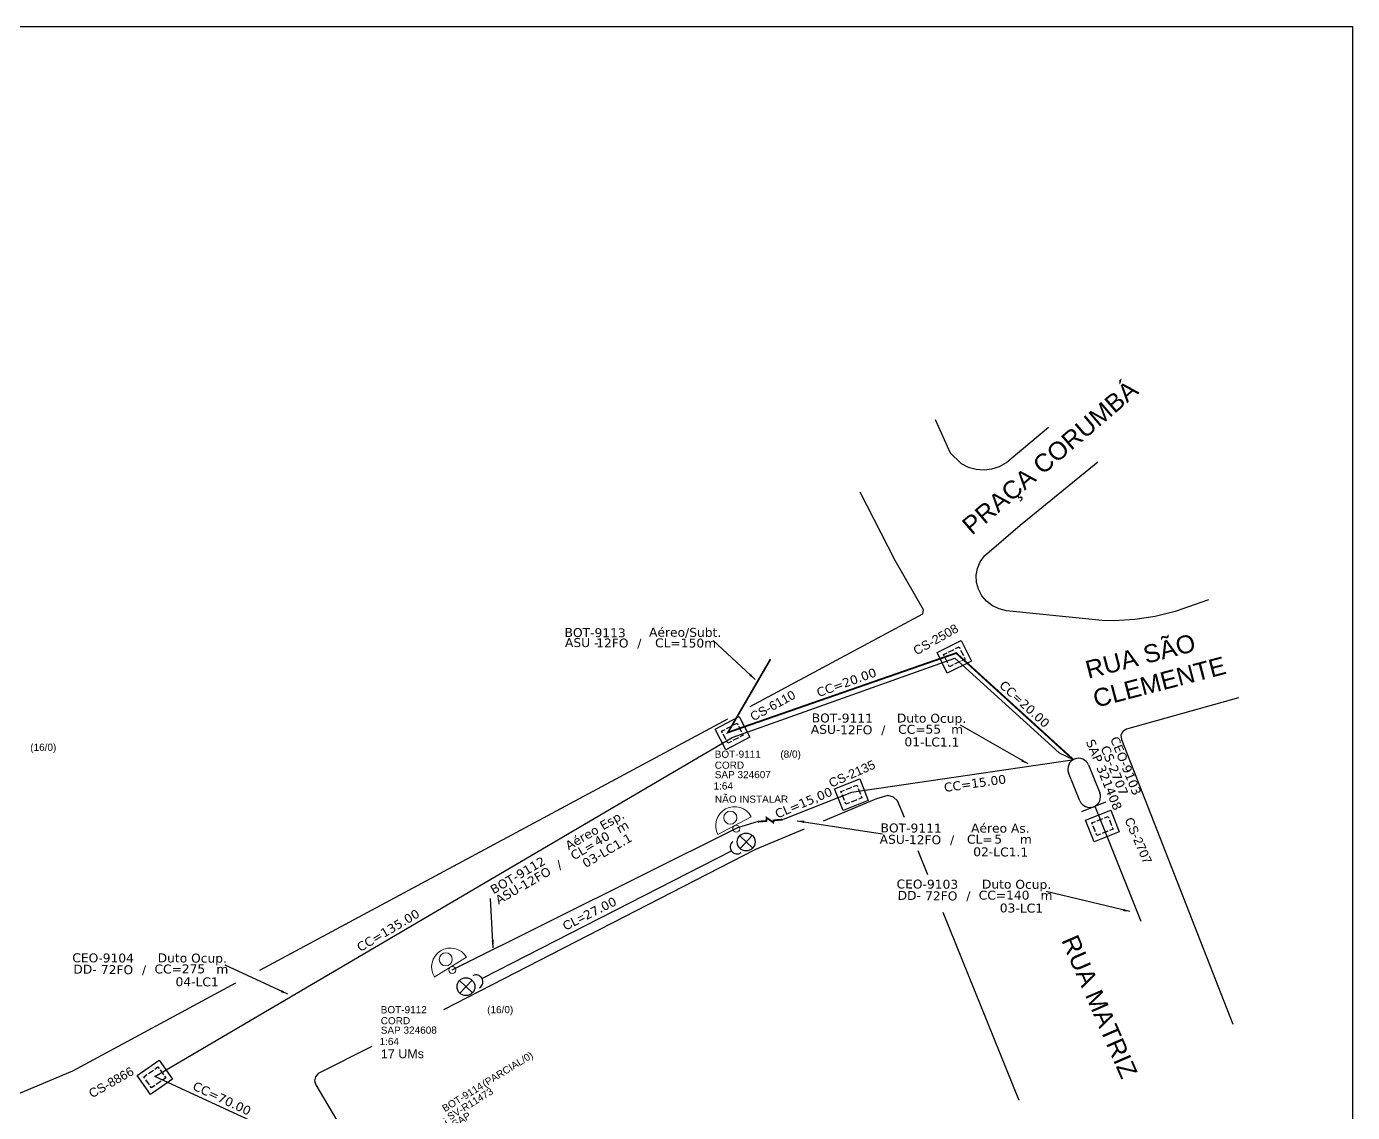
# Model space of a CAD drawing. Extents: x -4 to 837, y 1 to 595.
# Drawn here: x 465.9 to 837.2, y 291 to 595.3 of the extents above; entities that cross this region are included whole.
import ezdxf
from ezdxf.enums import TextEntityAlignment as Align

# ---------------------------------------------------------------- set-up
doc = ezdxf.new("R2010")
doc.units = 0
for name, color, linetype in [('10.0-Cartográfico', 252, 'Continuous'), ('20.4-CEOS', 1, 'Continuous'), ('20.5-CEO', 1, 'Continuous'), ('CAP a instalar', 1, 'Continuous'), ('CD a instalar', 1, 'Continuous'), ('celulas gpon', 7, 'Continuous'), ('label_cabos', 7, 'Continuous'), ('Legenda', 1, 'Continuous'), ('locais', 7, 'Continuous'), ('locais legendas', 7, 'Continuous'), ('QUADRA', 7, 'Continuous'), ('Segmento de Logradouro Texto', 238, 'Continuous'), ('Subida Lateral', 5, 'Continuous')]:
    doc.layers.add(name, color=color, linetype=linetype)
for name, color, linetype, lineweight in [("20.0-LEGENDA DOS CDO'S", 1, 'Continuous', 0), ('20.1-CDO_INTERIOR', 1, 'Continuous', 0), ('20.2-CDO_POSTE', 1, 'Continuous', 5), ('20.6-CORDOALHA_SUPORTE', 7, 'Continuous', 25), ('CORDOALHA_SUPORTE', 7, 'Continuous', 25)]:
    doc.layers.add(name, color=color, linetype=linetype, lineweight=lineweight)
doc.layers.add('EXTRA', color=50, linetype='Continuous', plot=False)
doc.styles.add('ARIAL', font='arial.ttf')
doc.styles.add('DIGICADE', font='arial.ttf')
doc.styles.add('ROMANS', font='arial.ttf')
doc.styles.add('siredit', font='verdana.ttf')
doc.linetypes.add('FENCELINE1', pattern='A,0.25,-0.1,[133,ltypeshp.shx,S=0.1,R=0,X=-0.1,Y=0],-0.1,1', length=1.45)
doc.dimstyles.new('CC', dxfattribs={"dimtxt": 0.8, "dimasz": 2, "dimexe": 0.18, "dimexo": 0.0625, "dimgap": 0.09, "dimtad": 0, "dimdec": 0, "dimrnd": 1, "dimzin": 0, "dimdsep": 46, "dimtxsty": 'siredit', "dimblk": 'NONE', "dimcen": 0, "dimse1": 1, "dimse2": 1, "dimsd1": 1, "dimsd2": 1, "dimclrt": 7, "dimadec": 0, "dimazin": 0, "dimtfac": 1, "dimtdec": 0, "dimtofl": 0, "dimtmove": 0, "dimatfit": 3, "dimfxl": 0, "dimtolj": 1, "dimtzin": 0, "dimarcsym": 0})

# ---------------------------------------------------------------- blocks, each defined once
blk = doc.blocks.new('CDOI_CT_DRT')
at = {"layer": '20.1-CDO_INTERIOR', "color": 8, "lineweight": 18}
blk.add_lwpolyline([(2.13, -2.13), (2.13, 2.12), (0, 2.12), (0, -2.13)], close=True, dxfattribs=at)
blk.add_circle((1.06, 0), 0.68, dxfattribs=at)
blk.add_arc((0, 0), 2.13, 269.9724, 89.9724, dxfattribs=at)
at = {"layer": "20.0-LEGENDA DOS CDO'S", "color": 8, "style": 'ARIAL'}
for tag, p in [('CDO_N', (2.61, 2.69)), ('SURVEY', (2.61, 1.6)), ('SAP', (2.61, 0.61)), ('1:XX', (2.6, -1.08)), ('UMS', (2.6, -2.09))]:
    blk.add_attdef(tag, p, '', height=0.8, rotation=359.9724, dxfattribs=at)
blk.add_attdef('FIBRAS_UTILIZADAS', text='', height=0.8, rotation=359.9724, dxfattribs=at).set_placement((10.32, 2.69), align=Align.CENTER)
blk = doc.blocks.new('LEGENDA DOS CABOS')
at = {"layer": 'EXTRA', "color": 0, "style": 'siredit'}
for tag, p in [('ID', (4.6, 0.97)), ('XX', (9.03, 0.97))]:
    blk.add_attdef(tag, text='', height=0.48, rotation=359.69, dxfattribs=at).set_placement(p, align=Align.MIDDLE_CENTER)
at = {"layer": 'Legenda', "color": 0, "style": 'siredit'}
for tag, p in [('TIPO_CABO', (1.31, 0)), ('CABO', (4.69, -0.05)), ('/', (6.81, -0.05)), ('METROS', (10.03, -0.05))]:
    blk.add_attdef(tag, text='', height=0.8, rotation=359.69, dxfattribs=at).set_placement(p, align=Align.MIDDLE_CENTER)
blk = doc.blocks.new('CDOE_CT_POST_DESENHO')
at = {"color": 0}
blk.add_line((2.14, 0.39), (-2.11, 0.39), dxfattribs=at)
for centre, radius in [((0.01, 1.4), 0.733), ((0.01, 0), 0.393)]:
    blk.add_circle(centre, radius, dxfattribs=at)
blk.add_arc((0.01, 0.39), 2.12, 0, 180, dxfattribs=at)
blk = doc.blocks.new('Inst CDOE-16 CAIXA DIST OPT CDOE 48F_16D C_SPL_2_1_8')
at = {"layer": "20.0-LEGENDA DOS CDO'S", "color": 0, "style": 'ARIAL'}
for tag, p, height in [('FID', (0.12, 5.25), 0.8), ('CORDOALHA', (0.12, 4.02), 0.8), ('SAP', (0.12, 2.96), 0.8), ('1:XX', (-0.01, 1.7), 0.8), ('UMS', (0.14, 0.22), 1)]:
    blk.add_attdef(tag, p, '', height=height, rotation=0.118, dxfattribs=at)
at = {"layer": "20.0-LEGENDA DOS CDO'S", "color": 0}
for tag, p, style, flags in [('ID_ATIVIDADE', (0.12, 6.47), 'ARIAL', 3), ('FATOR', (7.92, 6.47), 'ARIAL', 1), ('QTDE', (0.1, -1.17), 'DIGICADE', 3)]:
    blk.add_attdef(tag, p, '', height=0.8, rotation=0.118, dxfattribs=dict(at, style=style, flags=flags))
at = {"layer": "20.0-LEGENDA DOS CDO'S", "color": 0, "style": 'ARIAL'}
blk.add_attdef('FIBRAS_UTILIZADAS', text='', height=0.8, rotation=0.118, dxfattribs=at).set_placement((13.48, 5.26), align=Align.CENTER)
blk = doc.blocks.new('MANHOLE_MS')
at = {"color": 0}
for p, q in [((-0.00000604, 0.00000542), (0.00000646, 0.00000542)), ((-0.00000604, -0.00000529), (-0.00000604, 0.00000542)), ((0.00000646, 0.00000542), (0.00000646, -0.00000529)), ((0.00000646, -0.00000529), (-0.00000604, -0.00000529))]:
    blk.add_line(p, q, dxfattribs=at)
for points in [[(-0.00000381, 0.00000234, 0), (-0.00000381, 0.00000319, 0), (-0.00000198, 0.00000319, 0)], [(-0.00000381, -0.00000131, 0), (-0.00000381, 0.00000156, 0)], [(-0.00000121, 0.00000319, 0), (0.00000167, 0.00000319, 0)], [(0.00000244, 0.00000319, 0), (0.00000422, 0.00000319, 0), (0.00000422, 0.00000234, 0)], [(0.00000422, 0.00000156, 0), (0.00000422, -0.00000131, 0)], [(-0.00000198, -0.00000306, 0), (-0.00000381, -0.00000306, 0), (-0.00000381, -0.00000209, 0)], [(0.00000167, -0.00000306, 0), (-0.00000121, -0.00000306, 0)], [(0.00000422, -0.00000209, 0), (0.00000422, -0.00000306, 0), (0.00000244, -0.00000306, 0)]]:
    blk.add_polyline3d(points, dxfattribs=at)
blk = doc.blocks.new('Inst CORD ALUMINIO 4.8 MM 3F(sem recursos)')
at = {"layer": '20.6-CORDOALHA_SUPORTE', "color": 0, "lineweight": 0, "style": 'ROMANS'}
blk.add_attdef('LANCE', text='', height=1, dxfattribs=at).set_placement((-0.54, -2.21), align=Align.RIGHT)
at = {"layer": '20.6-CORDOALHA_SUPORTE', "color": 0, "style": 'siredit'}
blk.add_attdef('QTDE', (-0.54, -2.21), '', height=1, rotation=359.69, dxfattribs=at)
at = {"layer": '20.6-CORDOALHA_SUPORTE', "color": 0, "lineweight": 0, "style": 'ROMANS'}
for tag, p, flags in [('FATOR', (-5.2, -4.44), 3), ('ID_ATIVIDADE', (-5.2, -6.67), 3), ('FID', (-5.2, -8.9), 1)]:
    blk.add_attdef(tag, p, '', height=1, dxfattribs=dict(at, flags=flags))
blk = doc.blocks.new('_None')
blk = doc.blocks.new('Inst CB ESP CFOA-SM-ASU-120-S-12')
at = {"layer": 'label_cabos', "color": 0, "style": 'siredit'}
for tag, flags, p in [('ID_ATIVIDADE', 3, (1.31, 2.67)), ('FATOR', 1, (11.56, 2.55))]:
    blk.add_attdef(tag, text='', height=1, rotation=359.69, dxfattribs=dict(at, flags=flags)).set_placement(p, align=Align.MIDDLE_CENTER)
for tag, p in [('DESTINO_CABO', (3.13, 1.26)), ('TIPO_CABO', (13.11, 1.24)), ('TIPO_CABO', (1.26, 0)), ('CABO', (4.69, -0.05)), ('/', (7.71, -0.05)), ('LANCE', (10.81, 0)), ('UND', (15.96, 0)), ('FID', (13.15, -1.41))]:
    blk.add_attdef(tag, text='', height=1, rotation=359.69, dxfattribs=at).set_placement(p, align=Align.MIDDLE_CENTER)
blk.add_attdef('QTDE', (12.43, -0.47), '', height=1, rotation=359.69, dxfattribs=at)
blk = doc.blocks.new('Inst CB DT OCUP CFOA-SM-DD-S-72')
at = {"layer": 'label_cabos', "color": 0, "style": 'siredit'}
for tag, flags, p in [('ID_ATIVIDADE', 3, (1.31, 2.67)), ('FATOR', 1, (11.56, 2.55))]:
    blk.add_attdef(tag, text='', height=1, rotation=359.69, dxfattribs=dict(at, flags=flags)).set_placement(p, align=Align.MIDDLE_CENTER)
for tag, p in [('DESTINO_CABO', (3.13, 1.26)), ('TIPO_CABO', (13.11, 1.24)), ('TIPO_CABO', (1.11, 0)), ('CABO', (4.69, -0.05)), ('/', (7.71, -0.05)), ('LANCE', (10.41, 0.02)), ('UND', (16.46, 0)), ('FID', (13.65, -1.41))]:
    blk.add_attdef(tag, text='', height=1, rotation=359.69, dxfattribs=at).set_placement(p, align=Align.MIDDLE_CENTER)
blk.add_attdef('QTDE', (11.93, -0.45), '', height=1, rotation=359.69, dxfattribs=at)
blk = doc.blocks.new('Inst CB AS CFOA-SM-ASU-120-S-12')
at = {"layer": 'label_cabos', "color": 0, "style": 'siredit'}
for tag, flags, p in [('ID_ATIVIDADE', 3, (1.31, 2.67)), ('FATOR', 1, (11.56, 2.55))]:
    blk.add_attdef(tag, text='', height=1, rotation=359.69, dxfattribs=dict(at, flags=flags)).set_placement(p, align=Align.MIDDLE_CENTER)
for tag, p in [('DESTINO_CABO', (3.13, 1.26)), ('TIPO_CABO', (13.11, 1.24)), ('TIPO_CABO', (1.26, 0)), ('CABO', (4.69, -0.05)), ('/', (7.71, -0.05)), ('LANCE', (10.81, 0)), ('UND', (15.96, 0)), ('FID', (13.15, -1.41))]:
    blk.add_attdef(tag, text='', height=1, rotation=359.69, dxfattribs=at).set_placement(p, align=Align.MIDDLE_CENTER)
blk.add_attdef('QTDE', (12.43, -0.47), '', height=1, rotation=359.69, dxfattribs=at)
blk = doc.blocks.new('CDOE_CT_POSTE')
at = {"layer": "20.0-LEGENDA DOS CDO'S", "color": 0, "style": 'ARIAL'}
for tag, p in [('CDO_N', (0.12, 5.25)), ('CORDOALHA', (0.12, 4.02)), ('SAP', (0.12, 2.96)), ('1:XX', (0.14, 1.23)), ('UMS', (0.14, 0.22))]:
    blk.add_attdef(tag, p, '', height=0.68, rotation=0.118, dxfattribs=at)
blk.add_attdef('FIBRAS_UTILIZADAS', text='', height=0.68, rotation=0.118, dxfattribs=at).set_placement((7.83, 5.26), align=Align.CENTER)
blk = doc.blocks.new('Inst CB DT OCUP CFOA-SM-ASU-120-S-12')
at = {"layer": 'label_cabos', "color": 0, "style": 'siredit'}
for tag, flags, p in [('ID_ATIVIDADE', 3, (1.31, 2.67)), ('FATOR', 1, (11.56, 2.55))]:
    blk.add_attdef(tag, text='', height=1, rotation=359.69, dxfattribs=dict(at, flags=flags)).set_placement(p, align=Align.MIDDLE_CENTER)
for tag, p in [('DESTINO_CABO', (3.13, 1.26)), ('TIPO_CABO', (13.11, 1.24)), ('TIPO_CABO', (1.26, 0)), ('CABO', (4.69, -0.05)), ('/', (7.71, -0.05)), ('LANCE', (10.91, 0)), ('UND', (15.96, 0)), ('FID', (13.15, -1.41))]:
    blk.add_attdef(tag, text='', height=1, rotation=359.69, dxfattribs=at).set_placement(p, align=Align.MIDDLE_CENTER)
blk.add_attdef('QTDE', (12.43, -0.47), '', height=1, rotation=359.69, dxfattribs=at)

msp = doc.modelspace()

# ---------------------------------------------------------------- linework, layer by layer
at = {"color": 1}
for p, q in [((665.58, 368.52), (669.23, 365.1)), ((669.12, 368.64), (665.69, 364.98)), ((587.1, 327.98), (590.76, 324.56)), ((590.64, 328.1), (587.22, 324.44))]:
    msp.add_line(p, q, dxfattribs=at)
at = {"color": 7}
msp.add_lwpolyline([(-3.83, 595.26), (837.17, 595.26), (837.17, 1.26), (-3.83, 1.26)], close=True, dxfattribs=at)
at = {"color": 1}
for centre in [(667.4, 366.81), (588.93, 326.27)]:
    msp.add_circle(centre, 2.5, dxfattribs=at)
at = {"layer": '10.0-Cartográfico'}
for p, q in [((720.27, 485.13), (724.54, 475.82)), ((741.63, 474.25), (752.06, 482.97)), ((724.54, 475.82), (727.63, 472.8)), ((727.63, 472.8), (729.6, 471.81)), ((729.6, 471.81), (731.76, 471.22)), ((736.22, 471.32), (738.36, 472.02)), ((738.36, 472.02), (740.28, 473.11)), ((740.28, 473.11), (741.63, 474.25)), ((744.15, 455.54), (765.85, 473.29)), ((731.76, 471.22), (734.01, 471.07)), ((734.01, 471.07), (736.22, 471.32)), ((734.13, 446.96), (744.15, 455.54)), ((717.02, 431.87), (709.15, 445.63)), ((732.96, 445.3), (734.13, 446.96)), ((731.81, 441.51), (732.15, 443.46)), ((732.15, 443.46), (732.96, 445.3)), ((731.91, 439.52), (731.81, 441.51)), ((732.42, 437.61), (731.91, 439.52)), ((733.4, 435.81), (732.42, 437.61)), ((734.71, 434.26), (733.4, 435.81)), ((796.87, 434.63), (787.52, 431.41)), ((668.51, 404.72), (716.89, 430.74)), ((716.89, 430.74), (717.02, 431.87)), ((736.39, 432.99), (734.71, 434.26)), ((738.28, 432.09), (736.39, 432.99)), ((740.29, 431.57), (738.28, 432.09)), ((767.04, 428.87), (740.29, 431.57)), ((787.52, 431.41), (781.92, 429.98)), ((770.44, 428.79), (767.04, 428.87)), ((776.22, 429.11), (770.44, 428.79)), ((781.92, 429.98), (776.22, 429.11)), ((805.21, 407.2), (773.89, 398.44)), ((531.21, 330.9), (662.23, 401.35)), ((772.87, 397.75), (772.35, 396.69)), ((773.89, 398.44), (772.87, 397.75)), ((772.46, 395.53), (803.67, 315.75)), ((703.93, 378.94), (688.96, 372.67)), ((707.09, 379.79), (703.93, 378.94)), ((708.68, 379.4), (707.09, 379.79)), ((709.75, 378.35), (708.68, 379.4)), ((711.69, 373.65), (709.75, 378.35)), ((683.65, 370.44), (670.01, 364.72)), ((670.01, 364.72), (582.66, 319.83)), ((478.82, 302.73), (524.54, 327.31)), ((562.55, 309.49), (547.59, 301.95)), ((451.99, 291.37), (478.82, 302.73)), ((546.77, 301.06), (546.54, 299.93)), ((547.59, 301.95), (546.77, 301.06)), ((546.54, 299.93), (546.94, 298.78)), ((546.94, 298.78), (660.15, 106.71))]:
    msp.add_line(p, q, dxfattribs=at)
at = {"layer": '20.5-CEO', "color": 7}
for p, q in [((760.84, 378.35), (757.68, 386.14)), ((763.24, 388.4), (766.39, 380.6))]:
    msp.add_line(p, q, dxfattribs=at)
msp.add_lwpolyline([(761.39, 375.35), (768.09, 378.06)], dxfattribs=at)
for centre, start, end in [((760.46, 387.27), 22.0558, 202.0558), ((763.62, 379.48), 202.0558, 22.0558)]:
    msp.add_arc(centre, 3, start, end, dxfattribs=at)
at = {"layer": 'CAP a instalar', "color": 7, "linetype": 'FENCELINE1', "ltscale": 5}
for p, q in [((758.7, 389.69), (696.92, 380.65)), ((696.92, 380.65), (677.71, 373.07)), ((670.75, 372.52), (664.92, 370.77)), ((664.92, 370.77), (585, 330.91))]:
    msp.add_line(p, q, dxfattribs=at)
at = {"layer": 'CAP a instalar', "color": 8, "linetype": 'FENCELINE1', "ltscale": 5, "const_width": 0.501}
msp.add_lwpolyline([(758.99, 389.88), (726.2, 419.73), (662.29, 397.49), (674.21, 418.03)], dxfattribs=at)
at = {"layer": 'CD a instalar', "color": 7, "ltscale": 5}
for p, q in [((663.5, 396.08), (725.86, 418.27)), ((725.86, 418.27), (755.04, 391.8)), ((646.72, 386.23), (663.5, 396.08)), ((755.04, 391.8), (758.99, 389.88)), ((501.83, 301.14), (646.72, 386.23)), ((765, 376.82), (777.93, 344.65)), ((535.95, 285.34), (501.83, 301.14))]:
    msp.add_line(p, q, dxfattribs=at)
at = {"layer": 'CORDOALHA_SUPORTE'}
msp.add_line((663.39, 364.33), (593.45, 328.59), dxfattribs=at)
for centre, start, end in [((664.85, 365.38), 126.8067, 306.8067), ((591.79, 327.65), 299.7399, 119.7399)]:
    msp.add_arc(centre, 1.91, start, end, dxfattribs=at)
at = {"layer": 'QUADRA'}
for p, q in [((709.15, 445.63), (699.36, 464.85)), ((772.35, 396.69), (772.46, 395.53)), ((718.25, 357.61), (715.53, 364.35)), ((743.84, 294.36), (722.51, 347.09))]:
    msp.add_line(p, q, dxfattribs=at)
at = {"layer": 'Subida Lateral', "color": 5, "const_width": 0.501}
msp.add_lwpolyline([(670.73, 372.49), (673.11, 372.7), (673.09, 373.62), (674.95, 372.31), (675.03, 372.85), (677.67, 373.09)], dxfattribs=at)

# ---------------------------------------------------------------- block references
at = {"lineweight": 0}
ref = msp.add_blockref('Inst CB DT OCUP CFOA-SM-DD-S-72', (710.28, 351.84), dxfattribs=dict(at, xscale=2.504024694142545, yscale=2.504024694142545, zscale=2.504024694142545))
ref.add_attrib('DESTINO_CABO', 'CEO-9103', dxfattribs={"layer": 'label_cabos', "color": 0, "height": 2.504, "rotation": 359.69, "style": 'siredit'}).set_placement((718.13, 355), align=Align.MIDDLE_CENTER)
ref.add_attrib('TIPO_CABO', 'Duto Ocup.', dxfattribs={"layer": 'label_cabos', "color": 0, "height": 2.504, "rotation": 359.69, "style": 'siredit'}).set_placement((743.11, 354.96), align=Align.MIDDLE_CENTER)
ref.add_attrib('/', '/', dxfattribs={"layer": 'label_cabos', "color": 0, "height": 2.5, "rotation": 359.69, "style": 'siredit'}).set_placement((729.6, 351.71), align=Align.MIDDLE_CENTER)
ref.add_attrib('FID', '03-LC1', dxfattribs={"layer": 'label_cabos', "color": 0, "height": 2.504, "rotation": 359.69, "style": 'siredit'}).set_placement((744.46, 348.3), align=Align.MIDDLE_CENTER)
ref.add_attrib('LANCE', 'CC=', dxfattribs={"layer": 'label_cabos', "color": 0, "height": 2.504, "rotation": 359.69, "style": 'siredit'}).set_placement((736.35, 351.9), align=Align.MIDDLE_CENTER)
ref.add_attrib('UND', 'm', dxfattribs={"layer": 'label_cabos', "color": 0, "height": 2.5, "rotation": 359.69, "style": 'siredit'}).set_placement((751.51, 351.85), align=Align.MIDDLE_CENTER)
ref.add_attrib('CABO', '72FO', dxfattribs={"layer": 'label_cabos', "color": 0, "height": 2.504, "rotation": 359.69, "style": 'siredit'}).set_placement((722.02, 351.71), align=Align.MIDDLE_CENTER)
ref.add_attrib('TIPO_CABO', 'DD-', dxfattribs={"layer": 'label_cabos', "color": 0, "height": 2.504, "rotation": 359.69, "style": 'siredit'}).set_placement((713.07, 351.83), align=Align.MIDDLE_CENTER)
ref.add_attrib('QTDE', '140', (740.16, 350.7), dxfattribs={"layer": 'label_cabos', "color": 0, "height": 2.504, "rotation": 359.69, "style": 'siredit'})
at = {"color": 0, "lineweight": 0, "xscale": 2.504024694142545, "yscale": 2.504024694142545, "zscale": 2.504024694142545, "rotation": 27.11852558159475}
msp.add_blockref('Inst CORD ALUMINIO 4.8 MM 3F(sem recursos)', (621.3, 350.43), dxfattribs=at).add_auto_attribs({'QTDE': '27.00', 'LANCE': 'CL='})
at = {"color": 7, "lineweight": 0}
ref = msp.add_blockref('Inst CB DT OCUP CFOA-SM-DD-S-72', (479.49, 331.17), dxfattribs=dict(at, xscale=2.504024694142545, yscale=2.504024694142545, zscale=2.504024694142545))
ref.add_attrib('DESTINO_CABO', 'CEO-9104', dxfattribs={"layer": 'label_cabos', "color": 0, "height": 2.504, "rotation": 359.69, "style": 'siredit'}).set_placement((487.33, 334.33), align=Align.MIDDLE_CENTER)
ref.add_attrib('TIPO_CABO', 'Duto Ocup.', dxfattribs={"layer": 'label_cabos', "color": 0, "height": 2.504, "rotation": 359.69, "style": 'siredit'}).set_placement((512.31, 334.29), align=Align.MIDDLE_CENTER)
ref.add_attrib('/', '/', dxfattribs={"layer": 'label_cabos', "color": 0, "height": 2.5, "rotation": 359.69, "style": 'siredit'}).set_placement((498.8, 331.04), align=Align.MIDDLE_CENTER)
ref.add_attrib('FID', '04-LC1', dxfattribs={"layer": 'label_cabos', "color": 0, "height": 2.504, "rotation": 359.69, "style": 'siredit'}).set_placement((513.66, 327.63), align=Align.MIDDLE_CENTER)
ref.add_attrib('LANCE', 'CC=', dxfattribs={"layer": 'label_cabos', "color": 0, "height": 2.504, "rotation": 359.69, "style": 'siredit'}).set_placement((505.55, 331.22), align=Align.MIDDLE_CENTER)
ref.add_attrib('UND', 'm', dxfattribs={"layer": 'label_cabos', "color": 0, "height": 2.5, "rotation": 359.69, "style": 'siredit'}).set_placement((520.71, 331.17), align=Align.MIDDLE_CENTER)
ref.add_attrib('CABO', '72FO', dxfattribs={"layer": 'label_cabos', "color": 0, "height": 2.504, "rotation": 359.69, "style": 'siredit'}).set_placement((491.22, 331.04), align=Align.MIDDLE_CENTER)
ref.add_attrib('TIPO_CABO', 'DD-', dxfattribs={"layer": 'label_cabos', "color": 0, "height": 2.504, "rotation": 359.69, "style": 'siredit'}).set_placement((482.27, 331.16), align=Align.MIDDLE_CENTER)
ref.add_attrib('QTDE', '275', (509.36, 330.03), dxfattribs={"layer": 'label_cabos', "color": 0, "height": 2.504, "rotation": 359.69, "style": 'siredit'})
at = {"layer": "20.0-LEGENDA DOS CDO'S", "color": 252}
ref = msp.add_blockref('CDOE_CT_POSTE', (658.29, 377.24), dxfattribs=dict(at, xscale=2.504024694142545, yscale=2.504024694142545, zscale=2.504024694142545))
ref.add_attrib('CDO_N', 'BOT-9111', (658.59, 390.38), dxfattribs={"color": 0, "height": 2.003, "rotation": 0.118, "style": 'ARIAL'})
ref.add_attrib('CORDOALHA', 'CORD', (658.59, 387.32), dxfattribs={"color": 0, "height": 2.003, "rotation": 0.118, "style": 'ARIAL'})
ref.add_attrib('SAP', 'SAP 324607', (658.6, 384.66), dxfattribs={"color": 0, "height": 2.003, "rotation": 0.118, "style": 'ARIAL'})
ref.add_attrib('1:XX', '1:64', (658.26, 381.5), dxfattribs={"color": 0, "height": 2.003, "rotation": 0.118, "style": 'ARIAL'})
ref.add_attrib('UMS', 'NÃO INSTALAR', (658.64, 377.79), dxfattribs={"color": 0, "height": 2.0032, "rotation": 0.118, "style": 'ARIAL'})
ref.add_attrib('FIBRAS_UTILIZADAS', '     (8/0)', dxfattribs={"color": 0, "height": 2.003, "rotation": 0.118, "style": 'ARIAL'}).set_placement((677.89, 390.42), align=Align.CENTER)
at = {"layer": "20.0-LEGENDA DOS CDO'S", "color": 7, "lineweight": 0, "xscale": 2.504024694142545, "yscale": 2.504024694142545, "zscale": 2.504024694142545}
msp.add_blockref('Inst CDOE-16 CAIXA DIST OPT CDOE 48F_16D C_SPL_2_1_8', (564.77, 305.67), dxfattribs=at).add_auto_attribs({'FID': 'BOT-9112', 'CORDOALHA': 'CORD', 'SAP': 'SAP 324608', '1:XX': '1:64', 'UMS': '17 UMs', 'FIBRAS_UTILIZADAS': '(16/0)'})
at = {"layer": '20.1-CDO_INTERIOR', "xscale": 2.504024694142545, "yscale": 2.504024694142545, "zscale": 2.504024694142545, "rotation": 31.79150768092358}
msp.add_blockref('CDOI_CT_DRT', (581.03, 281.92), dxfattribs=at).add_auto_attribs({'CDO_N': 'BOT-9114', 'FIBRAS_UTILIZADAS': '     (PARCIAL/0)', 'SURVEY': 'SV-R11473', 'SAP': 'SAP', '1:XX': '1:64', 'UMS': ' 36 UMs'})
at = {"layer": '20.2-CDO_POSTE', "color": 8, "xscale": -2.504024694142545, "yscale": 2.504024694142545, "zscale": 2.504024694142545, "rotation": 28.05769183043841}
msp.add_blockref('CDOE_CT_POST_DESENHO', (664.63, 370.53), dxfattribs=at)
at = {"layer": '20.2-CDO_POSTE', "color": 7, "xscale": -2.504024694142545, "yscale": 2.504024694142545, "zscale": 2.504024694142545, "rotation": 31.71923225451175}
msp.add_blockref('CDOE_CT_POST_DESENHO', (585.14, 330.96), dxfattribs=at)
at = {"layer": 'label_cabos', "lineweight": 0}
ref = msp.add_blockref('LEGENDA DOS CABOS', (614.49, 421.37), dxfattribs=dict(at, xscale=2.504024694142545, yscale=2.504024694142545, zscale=2.504024694142545))
ref.add_attrib('ID', 'BOT-9113', dxfattribs={"color": 0, "height": 2.504, "rotation": 359.69, "style": 'siredit'}).set_placement((625.1, 425.45), align=Align.MIDDLE_CENTER)
ref.add_attrib('CABO', '12FO', dxfattribs={"color": 0, "height": 2.504, "rotation": 359.69, "style": 'siredit'}).set_placement((629.92, 422.55), align=Align.MIDDLE_CENTER)
ref.add_attrib('METROS', 'CL=150m', dxfattribs={"color": 0, "height": 2.504, "rotation": 359.69, "style": 'siredit'}).set_placement((650.44, 422.55), align=Align.MIDDLE_CENTER)
ref.add_attrib('XX', 'Aéreo/Subt.', dxfattribs={"color": 0, "height": 2.504, "rotation": 359.69, "style": 'siredit'}).set_placement((650.31, 425.55), align=Align.MIDDLE_CENTER)
ref.add_attrib('/', '/', dxfattribs={"color": 0, "height": 2.5, "rotation": 359.69, "style": 'siredit'}).set_placement((637.5, 422.55), align=Align.MIDDLE_CENTER)
ref.add_attrib('TIPO_CABO', 'ASU -', dxfattribs={"color": 0, "height": 2.504, "rotation": 359.69, "style": 'siredit'}).set_placement((621.35, 422.67), align=Align.MIDDLE_CENTER)
at = {"layer": 'label_cabos', "color": 0, "lineweight": 0}
ref = msp.add_blockref('Inst CB DT OCUP CFOA-SM-ASU-120-S-12', (686.48, 398.36), dxfattribs=dict(at, xscale=2.504024694142545, yscale=2.504024694142545, zscale=2.504024694142545))
ref.add_attrib('DESTINO_CABO', 'BOT-9111', dxfattribs={"color": 0, "height": 2.504, "rotation": 359.69, "style": 'siredit'}).set_placement((694.32, 401.52), align=Align.MIDDLE_CENTER)
ref.add_attrib('CABO', '12FO', dxfattribs={"color": 0, "height": 2.504, "rotation": 359.69, "style": 'siredit'}).set_placement((698.21, 398.23), align=Align.MIDDLE_CENTER)
ref.add_attrib('TIPO_CABO', 'Duto Ocup.', dxfattribs={"color": 0, "height": 2.504, "rotation": 359.69, "style": 'siredit'}).set_placement((719.3, 401.48), align=Align.MIDDLE_CENTER)
ref.add_attrib('/', '/', dxfattribs={"color": 0, "height": 2.5, "rotation": 359.69, "style": 'siredit'}).set_placement((705.79, 398.23), align=Align.MIDDLE_CENTER)
ref.add_attrib('TIPO_CABO', 'ASU-', dxfattribs={"color": 0, "height": 2.504, "rotation": 359.69, "style": 'siredit'}).set_placement((689.64, 398.35), align=Align.MIDDLE_CENTER)
ref.add_attrib('FID', '01-LC1.1', dxfattribs={"color": 0, "height": 2.504, "rotation": 359.69, "style": 'siredit'}).set_placement((719.4, 394.82), align=Align.MIDDLE_CENTER)
ref.add_attrib('LANCE', 'CC=', dxfattribs={"color": 0, "height": 2.504, "rotation": 359.69, "style": 'siredit'}).set_placement((713.79, 398.36), align=Align.MIDDLE_CENTER)
ref.add_attrib('QTDE', '55', (717.6, 397.17), dxfattribs={"color": 0, "height": 2.504, "rotation": 359.69, "style": 'siredit'})
ref.add_attrib('UND', 'm', dxfattribs={"color": 0, "height": 2.5, "rotation": 359.69, "style": 'siredit'}).set_placement((726.45, 398.36), align=Align.MIDDLE_CENTER)
at = {"layer": 'label_cabos'}
ref = msp.add_blockref('Inst CB ESP CFOA-SM-ASU-120-S-12', (598.29, 350.8), dxfattribs=dict(at, xscale=2.504024694142545, yscale=2.504024694142545, zscale=2.504024694142545, rotation=30.45870493534385))
ref.add_attrib('DESTINO_CABO', 'BOT-9112', dxfattribs={"color": 0, "height": 2.504, "rotation": 30.1487, "style": 'siredit'}).set_placement((603.44, 357.5), align=Align.MIDDLE_CENTER)
ref.add_attrib('TIPO_CABO', 'Aéreo Esp.', dxfattribs={"color": 0, "height": 2.504, "rotation": 30.1487, "style": 'siredit'}).set_placement((625, 370.13), align=Align.MIDDLE_CENTER)
ref.add_attrib('CABO', '12FO', dxfattribs={"color": 0, "height": 2.504, "rotation": 30.1487, "style": 'siredit'}).set_placement((608.47, 356.64), align=Align.MIDDLE_CENTER)
ref.add_attrib('/', '/', dxfattribs={"color": 0, "height": 2.5, "rotation": 30.1487, "style": 'siredit'}).set_placement((615, 360.48), align=Align.MIDDLE_CENTER)
ref.add_attrib('TIPO_CABO', 'ASU-', dxfattribs={"color": 0, "height": 2.504, "rotation": 30.1487, "style": 'siredit'}).set_placement((601.02, 352.4), align=Align.MIDDLE_CENTER)
ref.add_attrib('FID', '03-LC1.1', dxfattribs={"color": 0, "height": 2.504, "rotation": 30.1487, "style": 'siredit'}).set_placement((628.46, 364.44), align=Align.MIDDLE_CENTER)
ref.add_attrib('LANCE', 'CL=', dxfattribs={"color": 0, "height": 2.504, "rotation": 30.1487, "style": 'siredit'}).set_placement((621.61, 364.53), align=Align.MIDDLE_CENTER)
ref.add_attrib('QTDE', '40', (625.72, 365.55), dxfattribs={"color": 0, "height": 2.504, "rotation": 30.1487, "style": 'siredit'})
ref.add_attrib('UND', 'm', dxfattribs={"color": 0, "height": 2.5, "rotation": 30.1487, "style": 'siredit'}).set_placement((632.74, 371.07), align=Align.MIDDLE_CENTER)
ref = msp.add_blockref('Inst CB AS CFOA-SM-ASU-120-S-12', (705.75, 367.56), dxfattribs=dict(at, xscale=2.504024694142545, yscale=2.504024694142545, zscale=2.504024694142545))
ref.add_attrib('DESTINO_CABO', 'BOT-9111', dxfattribs={"color": 0, "height": 2.504, "rotation": 359.69, "style": 'siredit'}).set_placement((713.59, 370.72), align=Align.MIDDLE_CENTER)
ref.add_attrib('TIPO_CABO', 'Aéreo As.', dxfattribs={"color": 0, "height": 2.504, "rotation": 359.69, "style": 'siredit'}).set_placement((738.57, 370.68), align=Align.MIDDLE_CENTER)
ref.add_attrib('CABO', '12FO', dxfattribs={"color": 0, "height": 2.504, "rotation": 359.69, "style": 'siredit'}).set_placement((717.48, 367.43), align=Align.MIDDLE_CENTER)
ref.add_attrib('/', '/', dxfattribs={"color": 0, "height": 2.5, "rotation": 359.69, "style": 'siredit'}).set_placement((725.06, 367.43), align=Align.MIDDLE_CENTER)
ref.add_attrib('TIPO_CABO', 'ASU-', dxfattribs={"color": 0, "height": 2.504, "rotation": 359.69, "style": 'siredit'}).set_placement((708.91, 367.55), align=Align.MIDDLE_CENTER)
ref.add_attrib('FID', '02-LC1.1', dxfattribs={"color": 0, "height": 2.504, "rotation": 359.69, "style": 'siredit'}).set_placement((738.67, 364.02), align=Align.MIDDLE_CENTER)
ref.add_attrib('LANCE', 'CL=', dxfattribs={"color": 0, "height": 2.504, "rotation": 359.69, "style": 'siredit'}).set_placement((732.81, 367.57), align=Align.MIDDLE_CENTER)
ref.add_attrib('QTDE', '5', (736.87, 366.37), dxfattribs={"color": 0, "height": 2.5, "rotation": 359.69, "style": 'siredit'})
ref.add_attrib('UND', 'm', dxfattribs={"color": 0, "height": 2.5, "rotation": 359.69, "style": 'siredit'}).set_placement((745.72, 367.57), align=Align.MIDDLE_CENTER)
at = {"layer": 'locais', "color": 30}
for p, xscale, yscale, zscale, rotation in [((725.57, 418.59), 605760.3178746938, 605760.3178746938, 605760.3178746938, 26.13799667373949), ((663.46, 397.2), 605760.317874694, 605760.3178746939, 605760.3178746939, 27.576861175336), ((696.75, 379.98), 605760.3178746938, 605760.3178746938, 605760.3178746938, 21.63944506376703), ((767.06, 371.2), 605760.3178746938, 605760.3178746938, 605760.3178746938, 21.63944506376703), ((767.06, 371.2), 605760.3178746938, 605760.3178746938, 605760.3178746938, 21.63944506376703), ((501.71, 300.76), 605760.3178746939, 605760.3178746938, 605760.3178746938, 35.03194281459695)]:
    msp.add_blockref('MANHOLE_MS', p, dxfattribs=dict(at, xscale=xscale, yscale=yscale, zscale=zscale, rotation=rotation))

# ---------------------------------------------------------------- texts
at = {"layer": "20.0-LEGENDA DOS CDO'S", "color": 1, "lineweight": 0, "style": 'ARIAL'}
msp.add_text('      (16/0)', height=2.0032, rotation=359.9138, dxfattribs=at).set_placement((468.24, 392.34), align=Align.CENTER)
at = {"layer": '20.4-CEOS', "color": 7, "lineweight": 0, "style": 'siredit'}
msp.add_text('CEO-9103', height=2.528, rotation=292.0558, dxfattribs=at).set_placement((774.88, 388.61), align=Align.TOP_CENTER)
at = {"layer": '20.5-CEO', "color": 7, "lineweight": 0, "style": 'siredit'}
for s, p in [('SAP 321408', (768.79, 386.11)), ('CS-2707', (771.71, 387.29))]:
    msp.add_text(s, height=2.538, rotation=292.0558, dxfattribs=at).set_placement(p, align=Align.TOP_CENTER)
at = {"layer": 'celulas gpon', "color": 3, "style": 'siredit'}
for s, rotation, p in [('CC=20.00', 19.9381, (687.68, 407.36)), ('CC=20.00', 317.5324, (738.06, 410.42)), ('CC=15.00', 7.9921, (722.97, 380.8)), ('CL=15,00', 22.8326, (676.13, 373.36)), ('CC=135.00', 30.7052, (559.32, 335.96)), ('CC=70.00', 334.7269, (512.17, 297.58))]:
    msp.add_text(s, height=2.504, rotation=rotation, dxfattribs=at).set_placement(p)
at = {"layer": 'locais legendas', "color": 30, "style": 'ARIAL'}
for s, rotation, p in [('CS-2508', 29.6031, (715.09, 419.05)), ('CS-6110', 28.8108, (669.38, 400.57)), ('CS-2135', 23.8288, (691.21, 381.99)), ('CS-2707', 293.5334, (773.29, 373.03)), ('CS-8866', 29.5704, (484.21, 294.99))]:
    msp.add_text(s, height=2.504, rotation=rotation, dxfattribs=at).set_placement(p)
at = {"layer": 'Segmento de Logradouro Texto', "color": 7, "linetype": 'Continuous', "char_height": 5.008, "attachment_point": 1, "style": 'DIGICADE'}
for s, insert, width, rotation in [('PRAÇA CORUMBÁ', (727.34, 456.38), 94.3575, 40.5047), ('RUA SÃO CLEMENTE', (761.92, 417.32), 49.3802, 14.6374), ('\\o\\l\\fArial|b0|i0|c0|p34;\\T1.0000000000;\\W1.0000000000;RUA MATRIZ', (760.13, 341.29), 49.3802, 293.4427)]:
    msp.add_mtext(s, dxfattribs=dict(at, insert=insert, width=width, rotation=rotation))

# ---------------------------------------------------------------- leaders
at = {"layer": 'label_cabos'}
for points in [[(669.95, 412.28), (658.17, 423.29)], [(746.33, 388.66), (727.43, 399.53)], [(681.68, 372.72), (705.58, 369.13)], [(774.87, 347.31), (751.39, 352.96)], [(596.53, 337.2), (595.79, 350.95)], [(539.07, 324.17), (521.5, 332.32)]]:
    msp.add_leader(points, dimstyle='CC', override={"dimgap": 0.09, "dimtad": 0}, dxfattribs=at)

doc.saveas('drawing.dxf')
